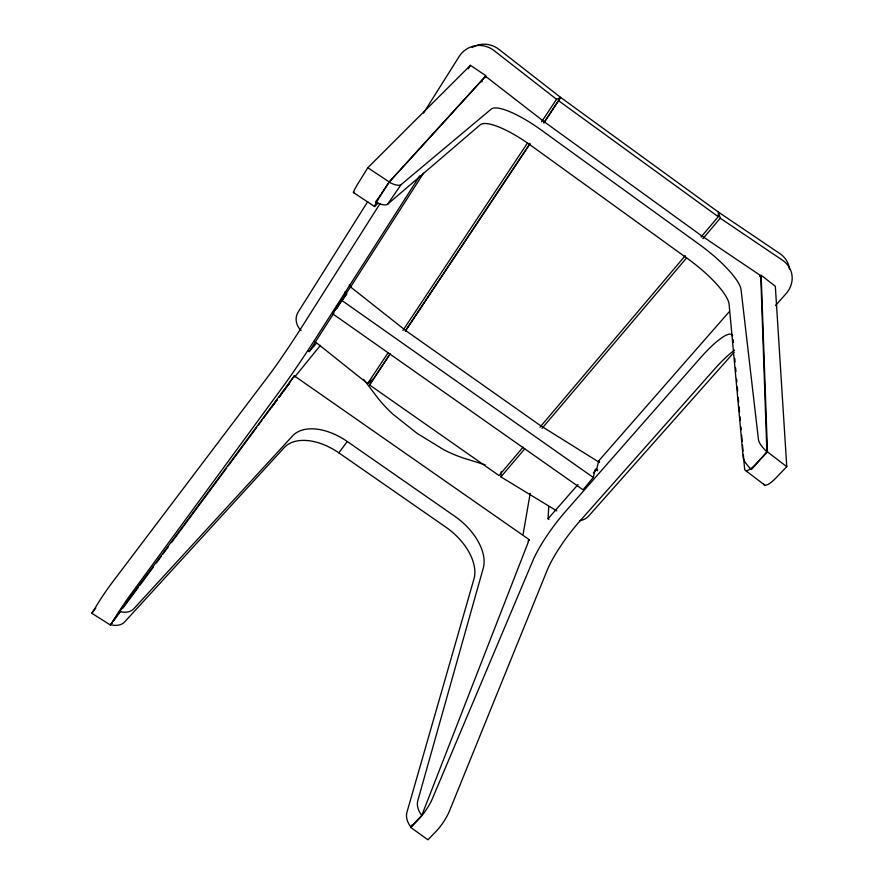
<?xml version="1.0" encoding="UTF-8"?>
<svg xmlns="http://www.w3.org/2000/svg" width="884" height="884" viewBox="0 0 884 884"><rect width="100%" height="100%" fill="white"/><g stroke="black" fill="none" stroke-linecap="round" stroke-linejoin="round"><path stroke-width="1.33" d="M701.31 236.691L718.25 216.702L718.405 212.105L560.655 97.439L498.952 49.371A25.769 24.409 77.9 0 0 472.111 47.548M548.931 519.339L548.091 518.72L548.721 506.543M556.721 510.864L500.93 476.896L501.25 471.713M523.14 534.234L530.201 493.239M593.374 472.896L596.722 469.084L598.689 460.896L729.223 311.732M344.539 292.361L346.694 293.886L332.417 313.632L583.064 489.802L593.274 477.471L595.319 469.095L597.551 470.675M421.779 815.435L529.229 539.66L294.317 375.855L119.749 611.507L110.732 624.69A16.321 11.978 30.4 0 0 124.644 621.927L284.261 447.58A49.106 29.912 36 0 1 338.848 452.851L446.022 527.273A48.797 29.481 40.2 0 1 473.968 578.932L406.905 812.385A16.166 11.415 48.6 0 0 410.828 826.96L421.779 815.435A16.277 11.348 48.3 0 1 417.756 800.849L483.272 568.103A49.073 29.249 40.2 0 0 454.962 516.4L347.246 441.492A49.394 29.68 36.1 0 0 292.593 435.867L133.694 608.844A16.431 11.923 30.6 0 1 119.749 611.507M734.56 350.163A52.366 11.503 -52 0 0 714.261 369.413L579.274 521.803A49.802 10.398 -53.7 0 0 546.997 570.688L449.415 811.103A18.575 4.287 -56.6 0 1 436.42 831.015L427.966 839.8L410.839 827.523L411.811 825.07M544.19 122.544L560.655 97.439L556.544 99.295L541.561 121.837M111.981 622.944L110.423 625.054L91.825 613.264L98.29 602.833A18.962 1.061 -55.7 0 1 112.003 582.799L268.04 376.507A50.719 2.553 -56.4 0 0 301.643 327.279L379.932 203.773M377.965 203.099L375.17 206.06A18.686 0.983 -56.7 0 1 380.407 195.905L389.192 181.938L485.924 75.77L470.432 65.328L367.832 167.728L359.125 181.773A18.708 1.293 -56.7 0 0 354.219 192.148M523.085 447.149L499.029 475.559L369.567 384.938L390.175 353.633M367.755 201.596L298.085 312.196A14.343 12.928 55.7 0 0 301.079 330.483M423.513 113.075L459.006 56.731A26.056 24.664 77.5 0 1 494.156 50.675L556.544 99.295M110.423 625.054L116.953 614.667A18.951 0.807 -55.9 0 1 130.567 594.612L283.167 386.363A50.675 1.945 -56.4 0 0 316.56 337.058L419.734 175.883M468.211 68.819L470.432 65.328M336.417 305.654L337.334 306.262L351.081 286.239L423.513 173.176M308.295 351.025L309.19 351.622L333.964 312.958M336.749 308.615L338.141 306.439M314.295 341.08L367.611 383.579L388.098 352.749M402.971 330.373L527.494 143.009M405.469 330.66L530.068 143.396M543.837 122.721L560.655 97.439M369.567 384.938L390.153 353.998M405.413 331.08L529.704 144.313M378.938 197.099L375.567 202.027A18.354 6.033 34.6 0 0 387.612 204.215L480.244 124.799A54.156 14.067 36.1 0 1 530.798 145.363L688.117 259.012A53.626 13.768 38.1 0 1 729.112 304.317L743.19 457.448A18.067 5.702 40.5 0 0 751.422 469.548L766.881 451.801L760.748 275.709L701.896 236.006L544.544 122.003L485.57 76.3L389.115 182.215L383.17 190.911M379.777 195.861L380.628 194.635M381.479 193.397L382.319 192.16M387.612 204.215L401.104 184.612L491.217 109.119A54.41 13.503 36.2 0 1 541.627 130.302L699.553 244.614A53.88 13.216 38 0 1 741.057 289.72L758.472 439.79A18.166 5.481 40.3 0 0 766.881 451.801M286.372 387.369L294.317 375.855M481.681 81.914L482.332 80.985M484.918 77.228L485.57 76.3M485.449 77.615L486.101 76.676M340.583 302.682L332.417 313.632M342.108 300.483L346.694 293.886M543.881 122.931L544.544 122.003M113.185 621.375L120.567 611.33M122.909 608.17L138.147 587.595M139.672 585.584L146.147 576.832M146.744 575.97L153.363 567.086M156.49 562.854L161.264 556.345M162.844 554.224L168.358 546.765M171.441 542.599L179.087 532.279M179.85 531.24L203.607 499.151M204.171 498.432L221.221 475.349M221.873 474.509L226.635 468.034M228.216 465.934L239.056 451.293M239.564 450.564L256.802 427.27M258.139 425.513L262.095 420.11M263.609 418.066L276.924 400.12M279.311 396.905L284.803 389.49M338.848 452.851L347.246 441.492M91.825 613.264L95.826 608.048M337.334 306.262L338.915 304.251M339.224 303.853L339.854 303.057M340.163 302.648L340.793 301.853M342.031 300.273L341.434 299.278M701.189 236.89L701.896 236.006M320.417 345.346L295.786 375.689A318.991 9.945 -56.1 0 0 294.659 377.081M759.533 276.217L760.24 275.344M760.041 276.582L760.748 275.709M540.025 427.16L685.277 255.631M500.93 476.896L524.753 448.796M542.036 428.409L686.581 257.929M702.879 238.691L720.25 218.215L718.405 212.105L780.053 253.741A25.327 22.995 -19 0 1 789.478 269.266M309.19 351.622L316.085 343.633M528.091 540.975L529.229 539.66M548.091 518.72L578.014 484.52M734.029 352.285L588.689 516.035A14.078 12.232 -0.8 0 1 579.65 520.676M775.489 305.588L786.02 293.72A25.603 23.205 -18.7 0 0 782.539 260.25L720.25 218.215M410.839 827.523L419.237 818.683A18.597 4.055 -56.4 0 0 432.331 798.804L533.019 560.29A49.858 9.835 -53.7 0 1 565.506 511.482L699.94 358.407A52.432 10.873 -52 0 1 732.615 335.854M763.71 483.957A18.221 5.182 -52 0 0 775.522 478.377L786.771 466.675L775.334 286.283L761.157 275.244L767.467 451.89L756.273 463.669A18.255 4.906 -52.1 0 1 744.615 468.918L743.356 454.84M367.611 383.579L373.357 378.904M485.04 464.774L463.912 458.232A143.528 140.578 13.3 0 1 443.779 449.735L417.16 433.414L392.673 413.999A143.716 140.921 17.8 0 1 377.788 397.988L363.667 379.346M345.235 291.875L346.163 292.493M349.246 285.024L351.081 286.239M367.832 167.728L389.192 181.938M353.423 192.513L374.473 206.491M341.655 300.306L593.274 477.471M349.489 286.118L406.231 330.959L540.61 425.701L599.518 462.476M558.677 100.776L718.25 216.702M598.689 460.896L599.54 461.536M596.722 469.084L597.573 469.724M745.588 470.509L764.649 485.051M767.467 451.89L786.771 466.675M733.101 339.699L733.333 342.318M734.77 358.462L735.09 362.02M735.632 368.053L735.952 371.711M736.626 379.247L736.858 381.833M737.311 387.004L737.676 391.004M738.273 397.756L738.637 401.877M739.09 406.894L739.521 411.756M739.963 416.762L740.306 420.519M740.88 426.994L741.112 429.58M741.588 434.917L742.151 441.348M742.483 444.972L743.024 451.094M401.104 184.612A18.465 5.801 34.7 0 1 389.115 182.215M271.719 407.115A318.991 9.945 -56.1 0 1 277.2 399.756M278.924 397.446A318.991 9.945 -56.1 0 1 282.239 393.06M283.819 390.982A318.991 9.945 -56.1 0 1 286.836 387.048M288.261 385.192A318.991 9.945 -56.1 0 1 289.643 383.424"/></g></svg>
